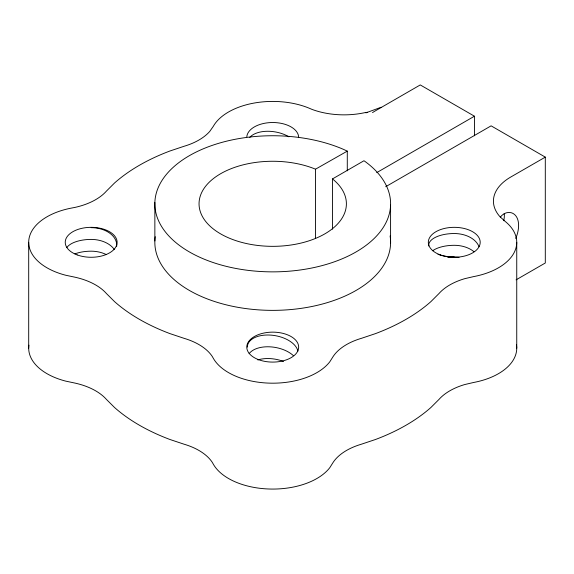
<?xml version="1.0" encoding="UTF-8"?>
<svg xmlns="http://www.w3.org/2000/svg" width="574" height="574" viewBox="0 0 574 574"><rect width="100%" height="100%" fill="white"/><g stroke="black" fill="none" stroke-linecap="round" stroke-linejoin="round"><path stroke-width="0.86" d="M500.298 217.173C502.738 213.894 506.899 211.634 511.039 212.681A25.938 14.981 -60 0 1 515.746 238.447M474.447 135.787L474.447 116.213L420.261 84.93L375.252 110.918A64.833 37.432 -60 0 0 372.512 112.597M332.461 229.155L332.461 178.937L363.966 160.749L365.021 161.466A117.885 68.062 0 0 1 299.779 270.045A117.885 68.062 0 0 1 157.384 189.736A117.885 68.062 0 0 1 343.883 149.541L347.284 151.127L347.284 170.83M376.752 172.616L474.447 116.213M385.678 186.715L491.114 125.842L545.3 157.125L545.3 263L516.076 279.847M545.3 157.125L510.688 177.072A58.943 34.031 0 0 0 499.854 216.585L504.811 221.105A62.48 36.069 0 0 1 473.572 276.611L464.746 278.67A58.943 34.031 0 0 0 438.988 293.536L430.909 301.615A188.616 108.895 0 0 1 375.446 333.63L361.455 338.316A58.943 34.031 0 0 0 333.185 356.44L329.799 361.785A62.48 36.069 0 0 1 269.45 383.138A62.48 36.069 0 0 1 213.298 358.262L212.244 356.425A58.943 34.031 0 0 0 183.981 338.301L169.997 333.63A188.616 108.895 0 0 1 114.535 301.615L106.427 293.536A58.943 34.031 0 0 0 75.036 277.213L65.766 275.255A62.48 36.069 0 0 1 28.786 240.413A62.48 36.069 0 0 1 71.872 207.996L75.058 207.386A58.943 34.031 0 0 0 106.455 191.07L114.535 182.998A188.616 108.895 0 0 1 169.997 150.976L183.989 146.298A58.943 34.031 0 0 0 209.747 131.424L213.298 126.345A62.48 36.069 0 0 1 309.443 108.307L311.912 109.361A58.943 34.031 0 0 0 365.136 112.59L367.504 112.274L381.107 107.266M332.461 178.937L333.659 179.892A73.68 42.541 0 0 1 287.287 245.5A73.68 42.541 0 0 1 200.498 195.397A73.68 42.541 0 0 1 314.136 168.62L315.506 169.194L347.284 151.127M365.925 112.884L367.504 112.274M516.744 242.307L516.744 348.181M390.585 205.148L390.585 243.649M315.506 169.194L315.506 238.246M154.858 202.457L154.858 240.958M28.7 242.307L28.7 348.181M28.922 345.161A62.48 36.069 0 0 0 65.766 381.136L75.036 383.095A58.943 34.031 0 0 1 106.427 399.411L114.535 407.49A188.616 108.895 0 0 0 169.997 439.512L183.981 444.176A58.943 34.031 0 0 1 212.244 462.3L213.298 464.144A62.48 36.069 0 0 0 269.45 489.019A62.48 36.069 0 0 0 329.799 467.666L333.185 462.314A58.943 34.031 0 0 1 361.455 444.19L375.446 439.512A188.616 108.895 0 0 0 430.909 407.49L438.988 399.418A58.943 34.031 0 0 1 464.746 384.544L473.572 382.485A62.48 36.069 0 0 0 516.399 344.414M390.09 235.957A117.885 68.062 0 0 1 273.36 310.362A117.885 68.062 0 0 1 155.238 236.689M246.813 136.784A25.938 14.974 0 0 1 273.131 122.52A25.938 14.974 0 0 1 298.652 137.258M504.259 213.413A25.629 11.817 -60 0 1 503.771 220.71M249.769 137.38A25.636 14.651 9.8 0 1 288.901 136.813M454.264 256.965A25.636 11.717 0 0 1 437.976 254.268M428.742 245.981A25.636 11.717 0 0 1 454.264 233.525A25.636 17.593 0 0 1 479.032 246.748M473.959 251.677A25.636 17.593 0 0 0 454.264 245.299A25.636 11.717 0 0 0 432.681 250.73M459.049 257.382A25.636 17.593 0 0 0 454.264 257.059A25.636 11.717 0 0 0 447.907 257.425M247.337 347.119A25.636 14.651 9.8 0 1 271.129 335.137A25.636 14.651 9.8 0 1 297.899 351.123M249.13 353.663A25.636 14.651 9.8 0 1 269.55 346.804A25.636 14.651 9.8 0 1 293.249 355.521M257.805 359.92A25.636 14.651 9.8 0 1 283.527 361.477M66.857 247.502A25.636 11.717 0 0 1 91.18 239.408A25.636 17.593 0 0 1 114.312 249.518M91.18 227.656A25.636 17.593 0 0 1 116.701 246.354M106.197 254.547A25.636 17.593 0 0 0 91.18 251.182A25.636 11.717 0 0 0 74.893 253.866M440.251 254.906A25.938 14.974 0 0 0 480.173 243.01A25.938 14.974 0 0 0 442.367 228.997A25.938 14.974 0 0 0 440.251 254.906M77.167 254.906A25.938 14.974 0 0 0 117.082 243.01A25.938 14.974 0 0 0 79.284 228.997A25.938 14.974 0 0 0 77.167 254.906M258.709 359.719A25.938 14.974 0 0 0 298.631 347.822A25.938 14.974 0 0 0 260.826 333.81A25.938 14.974 0 0 0 258.709 359.719"/></g></svg>
